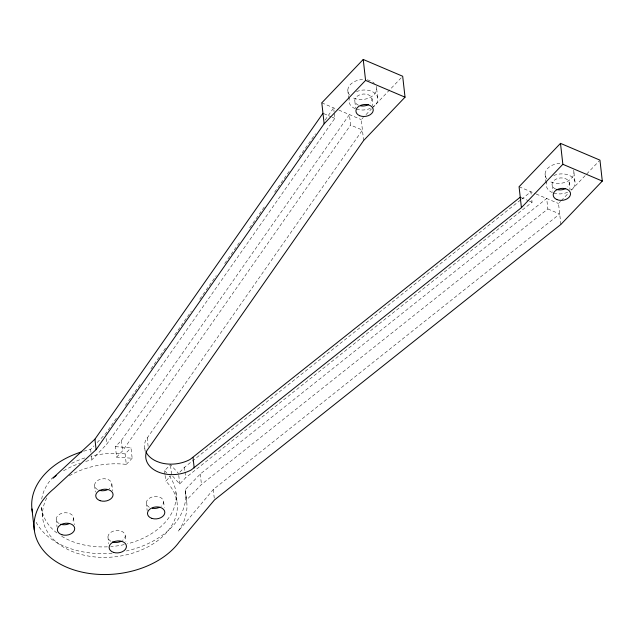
<?xml version="1.0" encoding="UTF-8"?>
<svg xmlns="http://www.w3.org/2000/svg" width="634" height="634" viewBox="0 0 634 634"><rect width="100%" height="100%" fill="white"/><g stroke="black" fill="none" stroke-linecap="round" stroke-linejoin="round"><path stroke-width="0.48" stroke-dasharray="3.17 2.38" d="M115.428 446.661L130.984 447.802L132.165 458.263L116.601 457.13L115.428 446.661L121.371 440.44L349.421 114.58L350.594 125.049L362.434 130.081L145.646 440.273A28.99 19.916 -6.4 0 0 145.59 451.067M116.371 418.329L105.593 433.735L96.748 443M125.445 405.364L141.327 382.667M150.971 368.885L166.29 346.996M174.802 334.839L191.246 311.334M199.758 299.169L216.21 275.663M224.721 263.506L240.04 241.617M249.677 227.836L265.567 205.147M274.641 192.173L289.96 170.284M299.034 157.319L315.486 133.814M325.131 120.032L333.642 107.867L334.07 111.679M85.741 461.417A77.308 53.121 -6.4 0 1 89.449 460.419L91.795 459.888L106.766 444.196L334.815 118.336L334.173 112.63M116.601 457.13L122.544 450.909L350.594 125.049M547.863 208.943L559.695 213.975L213.286 489.503L178.083 531.427A77.308 53.121 -6.4 0 0 186.721 501.795L185.279 489.678L200.281 474.002L546.69 198.482L547.863 208.943L201.453 484.471L186.451 500.147L186.721 501.795M363.607 140.55L361.261 119.62L363.298 117.48M366.008 114.643L371.445 108.953M372.126 108.24L402.004 76.96M83.648 451.218A77.308 53.121 -6.4 0 1 88.269 449.958L90.622 449.419L94.022 445.853M69.336 475.746A67.648 46.48 -6.4 0 1 125.532 464.31L126.293 464.405L125.12 453.944L130.984 447.802M126.293 464.405L132.165 458.263M164.998 474.525L164.571 470.721L170.443 464.579L178.55 473.511M46.805 497.904A67.648 46.48 -6.4 0 0 117.441 556.494A67.648 46.48 -6.4 0 0 166.203 481.602L165.751 481.19L170.966 475.73M179.874 472.132L184.494 467.29L520.831 199.781M170.546 465.53L171.616 475.048L179.723 483.98L185.667 477.759L532.084 202.23L531.76 199.377M560.876 224.444L558.522 203.514L560.559 201.382M561.241 200.669L568.714 192.847M571.424 190.002L599.273 160.854M521.608 199.163L530.904 191.769L531.332 195.573M125.12 453.944L124.359 453.841A67.648 46.48 -6.4 0 0 90.828 456.226M321.803 102.835L338.025 109.737M338.897 110.11L361.261 119.62M519.072 186.737L535.294 193.632M536.166 194.004L558.522 203.514M323.887 113.692L331.17 116.791M332.081 117.179L334.815 118.336M521.156 197.586L528.439 200.685M529.35 201.073L532.084 202.23M164.571 470.721L165.03 471.141A67.648 46.48 -6.4 0 1 167.249 473.503M573.952 172.813L575.133 183.281M569.221 182.362L570.077 189.97M552.151 185.445L552.793 191.159M545.066 174.065L546.025 182.624M376.691 88.918L377.864 99.387M371.952 98.468L372.808 106.076M354.882 101.551L355.626 108.216M347.797 90.163L348.763 98.73M213.286 489.503L214.458 499.964M200.281 474.002L201.453 484.471M184.494 467.29L184.922 471.094M185.033 472.045L185.667 477.759M185.279 489.678L186.451 500.147M178.764 475.413L179.723 483.98M175.951 492.428L177.124 502.889M165.109 475.476L165.751 481.19M163.643 501.827L164.277 507.533M147.167 437.666L148.34 448.135M144.798 448.444L145.123 451.297M146.303 503.055L147.159 510.671M121.371 440.44L122.544 450.909M125.278 535.825L125.92 541.531M111.893 484.13L112.638 490.795M106.124 438.49L106.766 444.196M107.946 537.053L108.691 543.718M90.622 449.419L90.947 452.28M91.375 456.084L91.795 459.888M94.553 485.359L95.306 492.024M73.528 518.129L74.273 524.786M56.196 519.357L57.052 526.973M41.535 507.826L42.716 518.295M59.176 523.605A8.694 5.975 -6.4 0 1 58.122 515.371A8.694 5.975 -6.4 0 1 70.081 513.651A8.694 5.975 -6.4 0 1 71.967 521.766M149.283 507.303A8.694 5.975 -6.4 0 1 148.633 498.728A8.694 5.975 -6.4 0 1 161.099 497.841A8.694 5.975 -6.4 0 1 160.885 506.479M97.533 489.606A8.694 5.975 -6.4 0 1 96.883 481.032A8.694 5.975 -6.4 0 1 109.349 480.144A8.694 5.975 -6.4 0 1 109.135 488.782M185.548 491.326A77.308 53.121 -6.4 0 1 126.404 550.962M112.036 553.181A77.308 53.121 -6.4 0 1 35.892 521.774M169.238 475.976A67.648 46.48 -6.4 0 1 127.474 543.821M124.193 544.606A67.648 46.48 -6.4 0 1 110.776 546.619M107.384 546.833A67.648 46.48 -6.4 0 1 61.157 535.96M56.87 532.972A67.648 46.48 -6.4 0 1 41.329 504.918M41.717 499.045A67.648 46.48 -6.4 0 1 52.321 477.917M71.618 463.383A67.648 46.48 -6.4 0 1 85.194 457.819M63.535 470.769A77.308 53.121 -6.4 0 1 80.296 463.137M110.926 541.301A8.694 5.975 -6.4 0 1 110.268 532.726A8.694 5.975 -6.4 0 1 122.742 531.839A8.694 5.975 -6.4 0 1 122.528 540.477M376.279 86.351A14.495 9.962 -6.4 0 1 369.178 97.898A14.495 9.962 -6.4 0 1 351.799 97.057M349.572 95.084A14.495 9.962 -6.4 0 1 362.577 79.535M367.197 79.86A14.495 9.962 -6.4 0 1 372.015 81.612M372.689 82.024A14.495 9.962 -6.4 0 1 374.44 83.466M573.548 170.245A14.495 9.962 -6.4 0 1 566.447 181.792A14.495 9.962 -6.4 0 1 549.068 180.959M546.841 178.978A14.495 9.962 -6.4 0 1 559.838 163.429M553.751 175.547A14.495 9.962 -6.4 0 1 572.058 177.076A14.495 9.962 -6.4 0 1 571.329 190.042M567.62 192.26A14.495 9.962 -6.4 0 1 553.181 192.887M552.388 192.577A14.495 9.962 -6.4 0 1 546.817 181.918M555.717 189.106A8.694 5.975 -6.4 0 1 553.585 180.88A8.694 5.975 -6.4 0 1 565.655 178.701A8.694 5.975 -6.4 0 1 567.787 186.927M356.482 91.653A14.495 9.962 -6.4 0 1 375.074 93.42A14.495 9.962 -6.4 0 1 373.402 106.647M370.359 108.366A14.495 9.962 -6.4 0 1 355.912 108.993M355.127 108.676A14.495 9.962 -6.4 0 1 349.548 98.016M358.448 105.212A8.694 5.975 -6.4 0 1 356.316 96.986A8.694 5.975 -6.4 0 1 368.386 94.807A8.694 5.975 -6.4 0 1 370.518 103.033"/><path stroke-width="0.95" d="M56.188 475.555A77.308 53.121 -6.4 0 0 52.828 478.163L94.926 439.164L322.975 113.304M96.099 449.633L324.148 123.773L365.58 80.399L363.234 59.469L402.685 76.246L405.031 97.176L363.607 140.55L146.819 450.734A28.99 19.916 -6.4 0 0 157.898 471.847A28.99 19.916 -6.4 0 0 191.262 469.921L521.417 207.667L562.849 164.293L560.496 143.363L599.954 160.14L602.3 181.078L560.876 224.444L214.458 499.964L179.256 541.896A77.308 53.121 -6.4 0 1 66.903 567.319A77.308 53.121 -6.4 0 1 54.001 488.624L96.099 449.633L94.926 439.164M363.234 59.469L321.803 102.835L324.148 123.773M560.496 143.363L519.072 186.737L521.417 207.667M145.971 451.915A28.99 19.916 -6.4 0 0 156.725 461.378L160.093 462.606A28.99 19.916 -6.4 0 0 190.081 459.452L520.245 197.198M365.58 80.399L405.031 97.176M562.849 164.293L602.3 181.078M193.021 457.463L194.194 467.932M31.938 508.928L34.284 529.865M69.328 523.621A8.694 5.975 -6.4 0 1 60.658 524.239M159.435 507.319A8.694 5.975 -6.4 0 1 152.437 508.325M107.685 489.622A8.694 5.975 -6.4 0 1 99.023 490.24M32.477 512.224A77.308 53.121 -6.4 0 1 81.826 451.773M121.078 541.317A8.694 5.975 -6.4 0 1 112.408 541.935M565.663 188.52A8.694 5.975 -6.4 0 1 556.351 189.352M368.394 104.626A8.694 5.975 -6.4 0 1 360.453 105.815M61.831 534.7A8.694 5.975 -6.4 0 0 74.701 528.597A8.694 5.975 -6.4 0 0 61.569 524.334A8.694 5.975 -6.4 0 0 61.831 534.7M151.946 518.398A8.694 5.975 -6.4 0 0 164.816 512.296A8.694 5.975 -6.4 0 0 151.685 508.032A8.694 5.975 -6.4 0 0 151.946 518.398M100.196 500.701A8.694 5.975 -6.4 0 0 113.066 494.599A8.694 5.975 -6.4 0 0 99.934 490.336A8.694 5.975 -6.4 0 0 100.196 500.701M113.581 552.396A8.694 5.975 -6.4 0 0 126.451 546.294A8.694 5.975 -6.4 0 0 113.32 542.03A8.694 5.975 -6.4 0 0 113.581 552.396M359.621 115.681A8.694 5.975 -6.4 0 0 373.228 110.49A8.694 5.975 -6.4 0 0 360.928 105.26A8.694 5.975 -6.4 0 0 359.621 115.681M556.89 199.575A8.694 5.975 -6.4 0 0 570.497 194.384A8.694 5.975 -6.4 0 0 558.197 189.154A8.694 5.975 -6.4 0 0 556.89 199.575"/></g></svg>
